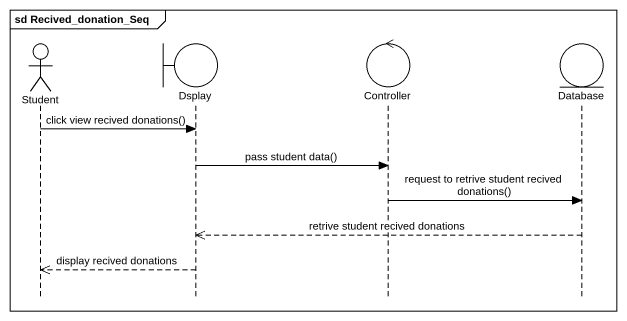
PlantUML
@startuml
mainframe sd Recived_donation_Seq
hide footbox
actor Student
boundary Dsplay
control Controller
entity "Database" as Database_

Student -> Dsplay : click view recived donations()
Dsplay -> Controller : pass student data()
Controller -> Database_ : request to retrive student recived donations()
Database_ -->> Dsplay : retrive student recived donations
Dsplay -->> Student : display recived donations
@enduml
